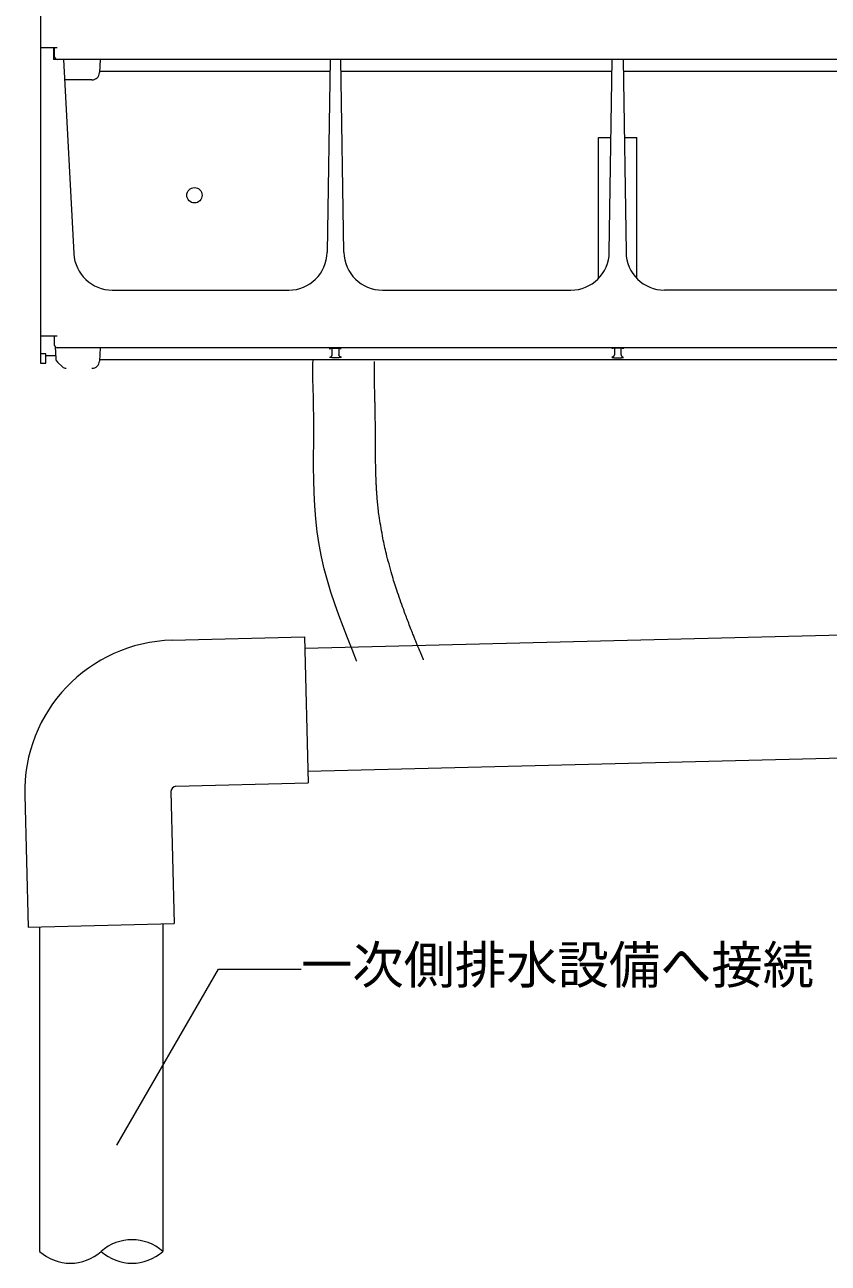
# Model space of a CAD drawing. Units: millimetres, scale not verified. Extents: x -1916 to 1917, y -1364 to 1364.
# Drawn here: x -1140.8 to -827.5, y -1110.5 to -627.4 of the extents above; entities that cross this region are included whole.
import ezdxf
from ezdxf.enums import TextEntityAlignment as Align

# ---------------------------------------------------------------- set-up
doc = ezdxf.new("R2010")
doc.units = ezdxf.units.MM
doc.header["$LTSCALE"] = 10
for name, color, linetype, lineweight in [('0-6_A-7', 5, 'Continuous', 18), ('0-B_A-E', 5, 'Continuous', 18), ('0-C_B-0', 3, 'Continuous', 18), ('7-A', 7, 'Continuous', 9)]:
    doc.layers.add(name, color=color, linetype=linetype, lineweight=lineweight)
doc.styles.add('ＭＳ ゴシック', font='')
doc.styles.get('ＭＳ ゴシック').set_extended_font_data('MS Gothic')

msp = doc.modelspace()

# ---------------------------------------------------------------- linework, layer by layer
at = {"layer": '0-6_A-7'}
msp.add_lwpolyline([(-1104.89, -1064.43), (-1065.28, -995.82), (-1033.05, -995.82)], dxfattribs=at)
at = {"layer": '0-B_A-E'}
for p, q in [((-1011.36, -875.64), (-1011.41, -875.52)), ((-985.3, -875.07), (-985.3, -875.06))]:
    msp.add_line(p, q, dxfattribs=at)
for points in [[(-1011.41, -875.52), (-1013.17, -871.05), (-1014.93, -866.59), (-1016.66, -862.15), (-1018.32, -857.71), (-1019.9, -853.26), (-1021.39, -848.77), (-1022.75, -844.23), (-1023.99, -839.63), (-1025.08, -834.93), (-1026, -830.14), (-1026.75, -825.21), (-1027.31, -820.17), (-1027.7, -815.05), (-1027.95, -809.93), (-1028.1, -804.88), (-1028.15, -799.97), (-1028.16, -795.27), (-1028.13, -790.84), (-1028.11, -786.77), (-1028.11, -783.1), (-1028.13, -779.82), (-1028.16, -776.9), (-1028.21, -774.31), (-1028.27, -772.01), (-1028.33, -769.97), (-1028.38, -768.17), (-1028.42, -766.56), (-1028.45, -765.13), (-1028.47, -763.87), (-1028.47, -762.75), (-1028.47, -761.78), (-1028.46, -760.95), (-1028.45, -760.25), (-1028.43, -759.67), (-1028.39, -758.08)], [(-1004.24, -774.37), (-1004.25, -774.13), (-1004.25, -773.88), (-1004.26, -773.62), (-1004.27, -773.35), (-1004.27, -773.08), (-1004.28, -772.81), (-1004.29, -772.55), (-1004.29, -772.3), (-1004.3, -772.06), (-1004.3, -771.81), (-1004.31, -771.55), (-1004.32, -771.27), (-1004.33, -770.96), (-1004.33, -770.6), (-1004.34, -770.2), (-1004.35, -769.74), (-1004.37, -769.23), (-1004.38, -768.69), (-1004.39, -768.12), (-1004.4, -767.54), (-1004.42, -766.95), (-1004.43, -766.37), (-1004.44, -765.8), (-1004.45, -765.27), (-1004.46, -764.75), (-1004.46, -764.26), (-1004.47, -763.79), (-1004.47, -763.34), (-1004.47, -762.9), (-1004.47, -762.47), (-1004.47, -762.05), (-1004.47, -761.63), (-1004.46, -761.22), (-1004.45, -760.83), (-1004.45, -760.46), (-1004.44, -760.12), (-1004.43, -759.81), (-1004.42, -759.54), (-1004.4, -758.78)], [(-1004.08, -785.86), (-1004.08, -785.29), (-1004.08, -784.75), (-1004.09, -784.23), (-1004.09, -783.72), (-1004.09, -783.21), (-1004.1, -782.69), (-1004.1, -782.17), (-1004.11, -781.64), (-1004.12, -781.11), (-1004.12, -780.59), (-1004.13, -780.1), (-1004.14, -779.64), (-1004.14, -779.22), (-1004.15, -778.85), (-1004.16, -778.53), (-1004.16, -778.27), (-1004.16, -778.04), (-1004.17, -777.85), (-1004.17, -777.68), (-1004.17, -777.53), (-1004.18, -777.38), (-1004.18, -777.22), (-1004.18, -777.06), (-1004.18, -776.89), (-1004.19, -776.71), (-1004.19, -776.52), (-1004.2, -776.34), (-1004.2, -776.16), (-1004.2, -775.99), (-1004.21, -775.82), (-1004.21, -775.67), (-1004.21, -775.53), (-1004.22, -775.39), (-1004.22, -775.25), (-1004.22, -775.11), (-1004.23, -774.95), (-1004.23, -774.78), (-1004.24, -774.58), (-1004.24, -774.37)], [(-1003.8, -805.02), (-1003.81, -804.77), (-1003.82, -804.51), (-1003.83, -804.25), (-1003.84, -803.99), (-1003.85, -803.74), (-1003.86, -803.5), (-1003.87, -803.26), (-1003.88, -803.02), (-1003.89, -802.77), (-1003.89, -802.49), (-1003.9, -802.19), (-1003.91, -801.85), (-1003.92, -801.47), (-1003.93, -801.04), (-1003.94, -800.56), (-1003.95, -800.05), (-1003.96, -799.52), (-1003.97, -798.98), (-1003.99, -798.43), (-1004, -797.88), (-1004, -797.35), (-1004.01, -796.84), (-1004.02, -796.34), (-1004.02, -795.84), (-1004.03, -795.34), (-1004.03, -794.82), (-1004.04, -794.27), (-1004.04, -793.68), (-1004.04, -793.05), (-1004.05, -792.36), (-1004.05, -791.63), (-1004.06, -790.87), (-1004.06, -790.1), (-1004.06, -789.32), (-1004.07, -788.55), (-1004.07, -787.81), (-1004.07, -787.11), (-1004.08, -786.46), (-1004.08, -785.86)], [(-1002.91, -816.92), (-1002.99, -816.27), (-1003.06, -815.63), (-1003.12, -815), (-1003.18, -814.37), (-1003.24, -813.73), (-1003.3, -813.08), (-1003.35, -812.44), (-1003.39, -811.83), (-1003.44, -811.24), (-1003.48, -810.69), (-1003.51, -810.2), (-1003.54, -809.77), (-1003.57, -809.41), (-1003.59, -809.12), (-1003.6, -808.88), (-1003.61, -808.68), (-1003.63, -808.51), (-1003.63, -808.37), (-1003.64, -808.23), (-1003.65, -808.1), (-1003.66, -807.95), (-1003.67, -807.8), (-1003.68, -807.63), (-1003.69, -807.47), (-1003.69, -807.31), (-1003.7, -807.14), (-1003.71, -806.99), (-1003.72, -806.84), (-1003.73, -806.7), (-1003.73, -806.57), (-1003.74, -806.45), (-1003.75, -806.32), (-1003.75, -806.18), (-1003.76, -806.03), (-1003.77, -805.87), (-1003.77, -805.69), (-1003.78, -805.48), (-1003.79, -805.26), (-1003.8, -805.02)], [(-994.78, -850.69), (-995.1, -849.75), (-995.42, -848.82), (-995.72, -847.95), (-995.99, -847.12), (-996.25, -846.34), (-996.49, -845.59), (-996.73, -844.85), (-996.96, -844.11), (-997.19, -843.34), (-997.42, -842.53), (-997.67, -841.67), (-997.93, -840.74), (-998.2, -839.76), (-998.48, -838.75), (-998.76, -837.72), (-999.04, -836.69), (-999.3, -835.68), (-999.56, -834.71), (-999.79, -833.79), (-1000, -832.95), (-1000.19, -832.16), (-1000.37, -831.42), (-1000.54, -830.69), (-1000.69, -829.97), (-1000.85, -829.22), (-1001, -828.45), (-1001.16, -827.62), (-1001.33, -826.72), (-1001.5, -825.77), (-1001.67, -824.78), (-1001.85, -823.77), (-1002.02, -822.77), (-1002.18, -821.78), (-1002.34, -820.83), (-1002.48, -819.93), (-1002.61, -819.09), (-1002.72, -818.32), (-1002.82, -817.6), (-1002.91, -816.92)], [(-987.04, -870.91), (-987.13, -870.69), (-987.23, -870.45), (-987.34, -870.18), (-987.47, -869.88), (-987.6, -869.56), (-987.73, -869.23), (-987.87, -868.89), (-988.01, -868.55), (-988.15, -868.22), (-988.28, -867.89), (-988.41, -867.58), (-988.53, -867.28), (-988.66, -866.97), (-988.79, -866.65), (-988.92, -866.31), (-989.07, -865.94), (-989.24, -865.53), (-989.42, -865.06), (-989.63, -864.54), (-989.85, -863.97), (-990.09, -863.36), (-990.34, -862.73), (-990.6, -862.08), (-990.85, -861.43), (-991.1, -860.79), (-991.34, -860.17), (-991.57, -859.58), (-991.79, -859.01), (-992, -858.45), (-992.22, -857.87), (-992.44, -857.28), (-992.67, -856.65), (-992.91, -855.97), (-993.18, -855.22), (-993.47, -854.4), (-993.79, -853.52), (-994.11, -852.6), (-994.44, -851.65), (-994.78, -850.69)], [(-985.3, -875.06), (-985.32, -875.01), (-985.34, -874.97), (-985.35, -874.93), (-985.37, -874.89), (-985.39, -874.85), (-985.41, -874.8), (-985.43, -874.75), (-985.45, -874.7), (-985.48, -874.64), (-985.51, -874.57), (-985.54, -874.49), (-985.58, -874.41), (-985.61, -874.32), (-985.65, -874.23), (-985.69, -874.15), (-985.72, -874.06), (-985.76, -873.97), (-985.79, -873.89), (-985.83, -873.81), (-985.86, -873.73), (-985.9, -873.65), (-985.93, -873.56), (-985.98, -873.46), (-986.02, -873.35), (-986.07, -873.23), (-986.13, -873.09), (-986.2, -872.94), (-986.26, -872.77), (-986.33, -872.6), (-986.41, -872.43), (-986.48, -872.26), (-986.55, -872.08), (-986.62, -871.92), (-986.69, -871.76), (-986.75, -871.6), (-986.82, -871.44), (-986.89, -871.28), (-986.96, -871.1), (-987.04, -870.91)]]:
    msp.add_lwpolyline(points, dxfattribs=at)
at = {"layer": '0-C_B-0'}
for p, q in [((-1134.62, -523.91), (-1134.62, -636.41)), ((-1128.12, -636.41), (-1134.62, -636.41)), ((-1134.62, -636.41), (-1134.62, -759.41)), ((-1129.62, -636.41), (-1129.6, -640.91)), ((-1129.12, -639.96), (-1129.12, -636.41)), ((-689.64, -640.91), (-1129.6, -640.91)), ((-1125.62, -640.91), (-1121.65, -716.69)), ((-1111.36, -640.91), (-1111.63, -646.07)), ((-1021.72, -640.91), (-1022.89, -716.14)), ((-1016.35, -716.14), (-1017.52, -640.91)), ((-912.89, -716.14), (-911.72, -640.91)), ((-907.52, -640.91), (-906.35, -716.14)), ((-1021.79, -645.58), (-1111.6, -645.58)), ((-911.79, -645.58), (-1017.45, -645.58)), ((-801.79, -645.58), (-907.45, -645.58)), ((-1114.62, -648.91), (-1125.2, -648.91)), ((-917.12, -726.35), (-917.12, -671.41)), ((-917.12, -671.41), (-912.19, -671.41)), ((-907.05, -671.41), (-902.12, -671.41)), ((-902.12, -726.35), (-902.12, -671.41)), ((-1106.67, -730.91), (-1037.89, -730.91)), ((-1001.35, -730.91), (-927.89, -730.91)), ((-817.89, -730.91), (-891.35, -730.91)), ((-1128.12, -748.91), (-1134.62, -748.91)), ((-1129.12, -752.46), (-1129.12, -748.91)), ((-1128.9, -753.04), (-1128.66, -757.62)), ((-691.07, -753.41), (-1128.17, -753.41)), ((-1111.36, -753.41), (-1111.63, -758.57)), ((-1020.88, -753.57), (-1020.42, -753.56)), ((-1020.42, -753.56), (-1018.85, -753.55)), ((-1018.85, -753.55), (-1018.36, -753.57)), ((-908.85, -753.55), (-910.42, -753.56)), ((-908.48, -753.57), (-908.85, -753.55)), ((-1132.62, -755.74), (-1134.62, -755.74)), ((-1132.62, -759.41), (-1132.62, -755.74)), ((-1132.62, -756.41), (-1128.73, -756.41)), ((-707.64, -758.08), (-1111.6, -758.08)), ((-1020.92, -756.14), (-1020.92, -753.59)), ((-1018.82, -757.3), (-1020.42, -757.3)), ((-1018.32, -753.59), (-1018.32, -756.1)), ((-910.92, -753.59), (-910.92, -756.14)), ((-910.42, -757.3), (-908.82, -757.3)), ((-908.32, -756.14), (-908.32, -753.59)), ((-1134.62, -759.41), (-1132.62, -759.41)), ((-1128.04, -758.96), (-1126.04, -760.86))]:
    msp.add_line(p, q, dxfattribs=at)
for points in [[(-1021.11, -753.58), (-1021.08, -753.58), (-1021.05, -753.58), (-1021.02, -753.58), (-1021, -753.58), (-1020.98, -753.58), (-1020.96, -753.57), (-1020.94, -753.57), (-1020.93, -753.57), (-1020.91, -753.57), (-1020.88, -753.57)], [(-1018.36, -753.57), (-1018.34, -753.57), (-1018.33, -753.57), (-1018.31, -753.57), (-1018.3, -753.57), (-1018.28, -753.58), (-1018.26, -753.58), (-1018.24, -753.58), (-1018.22, -753.58), (-1018.19, -753.58), (-1018.17, -753.58), (-1018.14, -753.59), (-1018.11, -753.59), (-1018.08, -753.59), (-1018.04, -753.59), (-1018.01, -753.6), (-1017.97, -753.6), (-1017.93, -753.6), (-1017.9, -753.61), (-1017.86, -753.61), (-1017.82, -753.61), (-1017.78, -753.62), (-1017.74, -753.62), (-1017.71, -753.63), (-1017.67, -753.64), (-1017.64, -753.64), (-1017.61, -753.65), (-1017.58, -753.66), (-1017.55, -753.66), (-1017.53, -753.67), (-1017.51, -753.68), (-1017.49, -753.68), (-1017.47, -753.69), (-1017.46, -753.69), (-1017.44, -753.7), (-1017.43, -753.7), (-1017.42, -753.71), (-1017.41, -753.71), (-1017.4, -753.71), (-1017.4, -753.72)], [(-910.42, -753.56), (-910.44, -753.56), (-910.45, -753.56), (-910.46, -753.56), (-910.47, -753.56), (-910.48, -753.56), (-910.5, -753.56), (-910.51, -753.56), (-910.53, -753.56), (-910.55, -753.56), (-910.57, -753.56), (-910.6, -753.56), (-910.62, -753.56), (-910.65, -753.56), (-910.68, -753.56), (-910.71, -753.56), (-910.74, -753.56), (-910.78, -753.57), (-910.82, -753.57), (-910.85, -753.57), (-910.89, -753.57), (-910.93, -753.57), (-910.97, -753.57), (-911.01, -753.58), (-911.06, -753.58), (-911.1, -753.58), (-911.14, -753.59), (-911.18, -753.59), (-911.22, -753.59), (-911.26, -753.6), (-911.3, -753.6), (-911.33, -753.61), (-911.37, -753.61), (-911.41, -753.62), (-911.44, -753.62), (-911.48, -753.62), (-911.51, -753.63), (-911.54, -753.63), (-911.58, -753.64), (-911.6, -753.64)], [(-908.05, -753.59), (-908.09, -753.59), (-908.12, -753.58), (-908.16, -753.58), (-908.19, -753.58), (-908.22, -753.58), (-908.25, -753.58), (-908.28, -753.57), (-908.3, -753.57), (-908.33, -753.57), (-908.35, -753.57), (-908.37, -753.57), (-908.39, -753.57), (-908.41, -753.57), (-908.42, -753.57), (-908.43, -753.57), (-908.45, -753.57), (-908.46, -753.57), (-908.48, -753.57)], [(-1021.92, -753.78), (-1021.92, -753.78), (-1021.92, -753.78), (-1021.91, -753.78), (-1021.91, -753.77), (-1021.91, -753.77), (-1021.91, -753.77), (-1021.9, -753.76), (-1021.9, -753.76), (-1021.9, -753.75), (-1021.89, -753.75), (-1021.88, -753.74), (-1021.88, -753.73), (-1021.87, -753.72), (-1021.86, -753.72), (-1021.85, -753.71), (-1021.83, -753.7), (-1021.82, -753.69), (-1021.8, -753.69), (-1021.77, -753.68), (-1021.75, -753.68), (-1021.72, -753.67), (-1021.7, -753.67), (-1021.67, -753.66), (-1021.64, -753.65), (-1021.6, -753.65), (-1021.57, -753.64), (-1021.53, -753.64), (-1021.49, -753.63), (-1021.46, -753.62), (-1021.42, -753.62), (-1021.38, -753.61), (-1021.34, -753.61), (-1021.31, -753.6), (-1021.27, -753.6), (-1021.23, -753.59), (-1021.2, -753.59), (-1021.17, -753.59), (-1021.14, -753.58), (-1021.11, -753.58)], [(-1021.92, -757.09), (-1021.84, -757.07), (-1021.8, -757.06), (-1021.76, -757.05), (-1021.71, -757.04), (-1021.66, -757.02), (-1021.61, -757), (-1021.55, -756.98), (-1021.5, -756.95), (-1021.44, -756.92), (-1021.39, -756.89), (-1021.34, -756.85), (-1021.29, -756.81), (-1021.24, -756.77), (-1021.2, -756.73), (-1021.16, -756.68), (-1021.13, -756.63), (-1021.09, -756.58), (-1021.06, -756.52), (-1021.04, -756.47), (-1021.01, -756.41), (-1020.99, -756.36), (-1020.98, -756.31), (-1020.96, -756.26), (-1020.95, -756.22), (-1020.92, -756.1)], [(-1021.62, -757.17), (-1021.64, -757.16), (-1021.66, -757.16), (-1021.68, -757.16), (-1021.7, -757.15), (-1021.72, -757.15), (-1021.74, -757.15), (-1021.75, -757.15), (-1021.77, -757.15), (-1021.78, -757.14), (-1021.79, -757.14), (-1021.8, -757.14), (-1021.81, -757.14), (-1021.82, -757.14), (-1021.83, -757.14), (-1021.84, -757.14), (-1021.84, -757.14), (-1021.85, -757.14), (-1021.86, -757.14)], [(-1020.42, -757.3), (-1020.44, -757.3), (-1020.45, -757.3), (-1020.47, -757.3), (-1020.48, -757.3), (-1020.5, -757.3), (-1020.51, -757.3), (-1020.53, -757.3), (-1020.56, -757.3), (-1020.58, -757.3), (-1020.61, -757.3), (-1020.63, -757.29), (-1020.66, -757.29), (-1020.7, -757.29), (-1020.73, -757.29), (-1020.76, -757.29), (-1020.8, -757.29), (-1020.84, -757.28), (-1020.87, -757.28), (-1020.91, -757.27), (-1020.96, -757.27), (-1021, -757.27), (-1021.04, -757.26), (-1021.08, -757.25), (-1021.12, -757.25), (-1021.16, -757.24), (-1021.2, -757.24), (-1021.24, -757.23), (-1021.28, -757.23), (-1021.31, -757.22), (-1021.35, -757.21), (-1021.38, -757.21), (-1021.41, -757.2), (-1021.45, -757.2), (-1021.48, -757.19), (-1021.51, -757.19), (-1021.54, -757.18), (-1021.56, -757.18), (-1021.59, -757.17), (-1021.62, -757.17)], [(-1018.33, -757.27), (-1018.37, -757.28), (-1018.4, -757.28), (-1018.44, -757.29), (-1018.48, -757.29), (-1018.51, -757.29), (-1018.55, -757.29), (-1018.58, -757.29), (-1018.61, -757.29), (-1018.63, -757.3), (-1018.66, -757.3), (-1018.68, -757.3), (-1018.71, -757.3), (-1018.73, -757.3), (-1018.74, -757.3), (-1018.76, -757.3), (-1018.77, -757.3), (-1018.79, -757.3), (-1018.82, -757.3)], [(-1017.38, -757.14), (-1017.39, -757.14), (-1017.39, -757.14), (-1017.4, -757.14), (-1017.4, -757.14), (-1017.41, -757.14), (-1017.42, -757.14), (-1017.43, -757.14), (-1017.44, -757.14), (-1017.45, -757.14), (-1017.46, -757.14), (-1017.47, -757.15), (-1017.49, -757.15), (-1017.5, -757.15), (-1017.52, -757.15), (-1017.54, -757.15), (-1017.56, -757.16), (-1017.58, -757.16), (-1017.6, -757.16), (-1017.63, -757.17), (-1017.65, -757.17), (-1017.68, -757.18), (-1017.71, -757.18), (-1017.73, -757.19), (-1017.76, -757.19), (-1017.8, -757.2), (-1017.83, -757.2), (-1017.86, -757.21), (-1017.89, -757.21), (-1017.93, -757.22), (-1017.97, -757.23), (-1018, -757.23), (-1018.04, -757.24), (-1018.08, -757.24), (-1018.12, -757.25), (-1018.16, -757.25), (-1018.2, -757.26), (-1018.24, -757.27), (-1018.29, -757.27), (-1018.33, -757.27)], [(-1017.32, -757.09), (-1017.4, -757.07), (-1017.44, -757.06), (-1017.48, -757.05), (-1017.53, -757.04), (-1017.58, -757.02), (-1017.63, -757), (-1017.69, -756.98), (-1017.74, -756.95), (-1017.8, -756.92), (-1017.85, -756.89), (-1017.9, -756.85), (-1017.95, -756.81), (-1018, -756.77), (-1018.04, -756.73), (-1018.08, -756.68), (-1018.11, -756.63), (-1018.15, -756.58), (-1018.18, -756.52), (-1018.2, -756.47), (-1018.23, -756.41), (-1018.25, -756.36), (-1018.26, -756.31), (-1018.28, -756.26), (-1018.29, -756.22), (-1018.32, -756.1)], [(-1017.4, -753.72), (-1017.39, -753.72), (-1017.37, -753.72)], [(-910.92, -756.1), (-910.94, -756.19), (-910.95, -756.22), (-910.96, -756.26), (-910.98, -756.31), (-910.99, -756.36), (-911.01, -756.41), (-911.04, -756.47), (-911.06, -756.52), (-911.09, -756.58), (-911.13, -756.63), (-911.16, -756.68), (-911.2, -756.73), (-911.24, -756.77), (-911.29, -756.81), (-911.34, -756.85), (-911.39, -756.89), (-911.44, -756.92), (-911.5, -756.95), (-911.55, -756.98), (-911.61, -757), (-911.66, -757.02), (-911.71, -757.04), (-911.76, -757.05), (-911.8, -757.06), (-911.92, -757.09)], [(-911.6, -753.64), (-911.63, -753.65), (-911.66, -753.65), (-911.68, -753.66), (-911.7, -753.67), (-911.72, -753.67), (-911.74, -753.68), (-911.76, -753.68), (-911.78, -753.69), (-911.79, -753.7), (-911.8, -753.7), (-911.81, -753.7), (-911.82, -753.71), (-911.83, -753.71), (-911.84, -753.72), (-911.85, -753.72), (-911.85, -753.72), (-911.86, -753.72), (-911.87, -753.73)], [(-911.86, -757.14), (-911.85, -757.14), (-911.85, -757.14), (-911.84, -757.14), (-911.84, -757.14), (-911.83, -757.14), (-911.82, -757.14), (-911.81, -757.14), (-911.8, -757.14), (-911.79, -757.14), (-911.78, -757.14), (-911.76, -757.15), (-911.75, -757.15), (-911.73, -757.15), (-911.71, -757.15), (-911.69, -757.15), (-911.67, -757.16), (-911.65, -757.16), (-911.62, -757.17), (-911.59, -757.17), (-911.57, -757.17), (-911.54, -757.18), (-911.51, -757.19), (-911.47, -757.19), (-911.44, -757.2), (-911.41, -757.2), (-911.37, -757.21), (-911.34, -757.22), (-911.3, -757.22), (-911.26, -757.23), (-911.22, -757.23), (-911.18, -757.24), (-911.15, -757.25), (-911.1, -757.25), (-911.06, -757.26), (-911.02, -757.26), (-910.98, -757.27), (-910.94, -757.27), (-910.9, -757.28), (-910.86, -757.28)], [(-910.86, -757.28), (-910.83, -757.28), (-910.79, -757.29), (-910.75, -757.29), (-910.72, -757.29), (-910.69, -757.29), (-910.66, -757.29), (-910.63, -757.29), (-910.6, -757.3), (-910.58, -757.3), (-910.56, -757.3), (-910.54, -757.3), (-910.52, -757.3), (-910.5, -757.3), (-910.48, -757.3), (-910.47, -757.3), (-910.46, -757.3), (-910.45, -757.3), (-910.42, -757.3)], [(-908.82, -757.3), (-908.8, -757.3), (-908.79, -757.3), (-908.78, -757.3), (-908.77, -757.3), (-908.76, -757.3), (-908.74, -757.3), (-908.72, -757.3), (-908.7, -757.3), (-908.68, -757.3), (-908.66, -757.3), (-908.64, -757.3), (-908.61, -757.29), (-908.58, -757.29), (-908.55, -757.29), (-908.52, -757.29), (-908.49, -757.29), (-908.45, -757.29), (-908.41, -757.28), (-908.38, -757.28), (-908.34, -757.28), (-908.3, -757.27), (-908.26, -757.27), (-908.22, -757.26), (-908.18, -757.26), (-908.13, -757.25), (-908.09, -757.25), (-908.05, -757.24), (-908.02, -757.23), (-907.98, -757.23), (-907.94, -757.22), (-907.9, -757.22), (-907.87, -757.21), (-907.83, -757.2), (-907.8, -757.2), (-907.76, -757.19), (-907.73, -757.19), (-907.7, -757.18), (-907.67, -757.17), (-907.64, -757.17)], [(-908.32, -756.1), (-908.3, -756.19), (-908.29, -756.22), (-908.28, -756.26), (-908.26, -756.31), (-908.25, -756.36), (-908.23, -756.41), (-908.2, -756.47), (-908.18, -756.52), (-908.15, -756.58), (-908.11, -756.63), (-908.08, -756.68), (-908.04, -756.73), (-908, -756.77), (-907.95, -756.81), (-907.9, -756.85), (-907.85, -756.89), (-907.8, -756.92), (-907.74, -756.95), (-907.69, -756.98), (-907.63, -757), (-907.58, -757.02), (-907.53, -757.04), (-907.48, -757.05), (-907.44, -757.06), (-907.32, -757.09)], [(-907.32, -753.78), (-907.32, -753.78), (-907.32, -753.78), (-907.32, -753.78), (-907.33, -753.78), (-907.33, -753.77), (-907.33, -753.77), (-907.33, -753.77), (-907.34, -753.76), (-907.34, -753.76), (-907.35, -753.75), (-907.35, -753.74), (-907.36, -753.74), (-907.36, -753.73), (-907.37, -753.72), (-907.38, -753.71), (-907.39, -753.71), (-907.41, -753.7), (-907.42, -753.7), (-907.44, -753.69), (-907.46, -753.68), (-907.48, -753.68), (-907.5, -753.67), (-907.53, -753.67), (-907.55, -753.66), (-907.58, -753.66), (-907.61, -753.65), (-907.64, -753.65), (-907.67, -753.64), (-907.7, -753.64), (-907.73, -753.63), (-907.76, -753.63), (-907.8, -753.62), (-907.83, -753.61), (-907.87, -753.61), (-907.9, -753.6), (-907.94, -753.6), (-907.98, -753.6), (-908.02, -753.59), (-908.05, -753.59)], [(-907.64, -757.17), (-907.62, -757.17), (-907.59, -757.16), (-907.57, -757.16), (-907.55, -757.15), (-907.53, -757.15), (-907.51, -757.15), (-907.49, -757.15), (-907.48, -757.15), (-907.46, -757.14), (-907.45, -757.14), (-907.44, -757.14), (-907.43, -757.14), (-907.42, -757.14), (-907.41, -757.14), (-907.4, -757.14), (-907.4, -757.14), (-907.39, -757.14), (-907.38, -757.14)]]:
    msp.add_lwpolyline(points, dxfattribs=at)
msp.add_circle((-1074.62, -693.91), 3, dxfattribs=at)
for centre, radius, start, end in [((-1128.17, -639.96), 0.95, 180, 270), ((-1114.62, -645.91), 3, 270, 357), ((-1106.67, -715.91), 15, 183, 270), ((-1037.89, -715.91), 15, 270, 359.109), ((-1001.35, -715.91), 15, 180.891, 270), ((-927.89, -715.91), 15, 270, 359.109), ((-891.35, -715.91), 15, 180.891, 270), ((-1128.17, -752.46), 0.95, 180, 270), ((-1126.67, -757.51), 2, 183, 226.5), ((-1124.67, -759.41), 2, 226.5, 270), ((-1114.62, -758.41), 3, 270, 357)]:
    msp.add_arc(centre, radius, start, end, dxfattribs=at)
at = {"layer": '7-A'}
for p, q in [((1054.7, -818.51), (-1031.65, -870.67)), ((-1083.25, -867.46), (-1031.76, -866.17)), ((-1031.76, -866.17), (-1030.34, -923.15)), ((1055.9, -866.49), (-1030.45, -918.65)), ((-1083.77, -926.49), (-1082.49, -977.97)), ((-1081.82, -924.44), (-1030.34, -923.15)), ((-1140.76, -927.91), (-1139.47, -979.4)), ((-1139.47, -979.4), (-1082.49, -977.97)), ((-1134.98, -979.28), (-1134.98, -1105.89)), ((-1086.98, -978.08), (-1086.98, -1105.88))]:
    msp.add_line(p, q, dxfattribs=at)
for centre, radius, start, end in [((-1081.77, -926.44), 59, 91.4321, 181.4321), ((-1081.77, -926.44), 2, 91.4321, 181.4321), ((-1098.98, -1119.3), 18, 48.19, 131.81), ((-1122.98, -1092.47), 18, 228.19, 311.81), ((-1098.98, -1092.47), 18, 228.19, 311.81)]:
    msp.add_arc(centre, radius, start, end, dxfattribs=at)

# ---------------------------------------------------------------- texts
at = {"layer": '0-6_A-7', "color": 7, "style": 'ＭＳ ゴシック'}
msp.add_text('一次側排水設備へ接続', height=14.66, dxfattribs=at).set_placement((-1033.05, -1005.82), align=Align.BOTTOM_LEFT)

doc.saveas('drawing.dxf')
